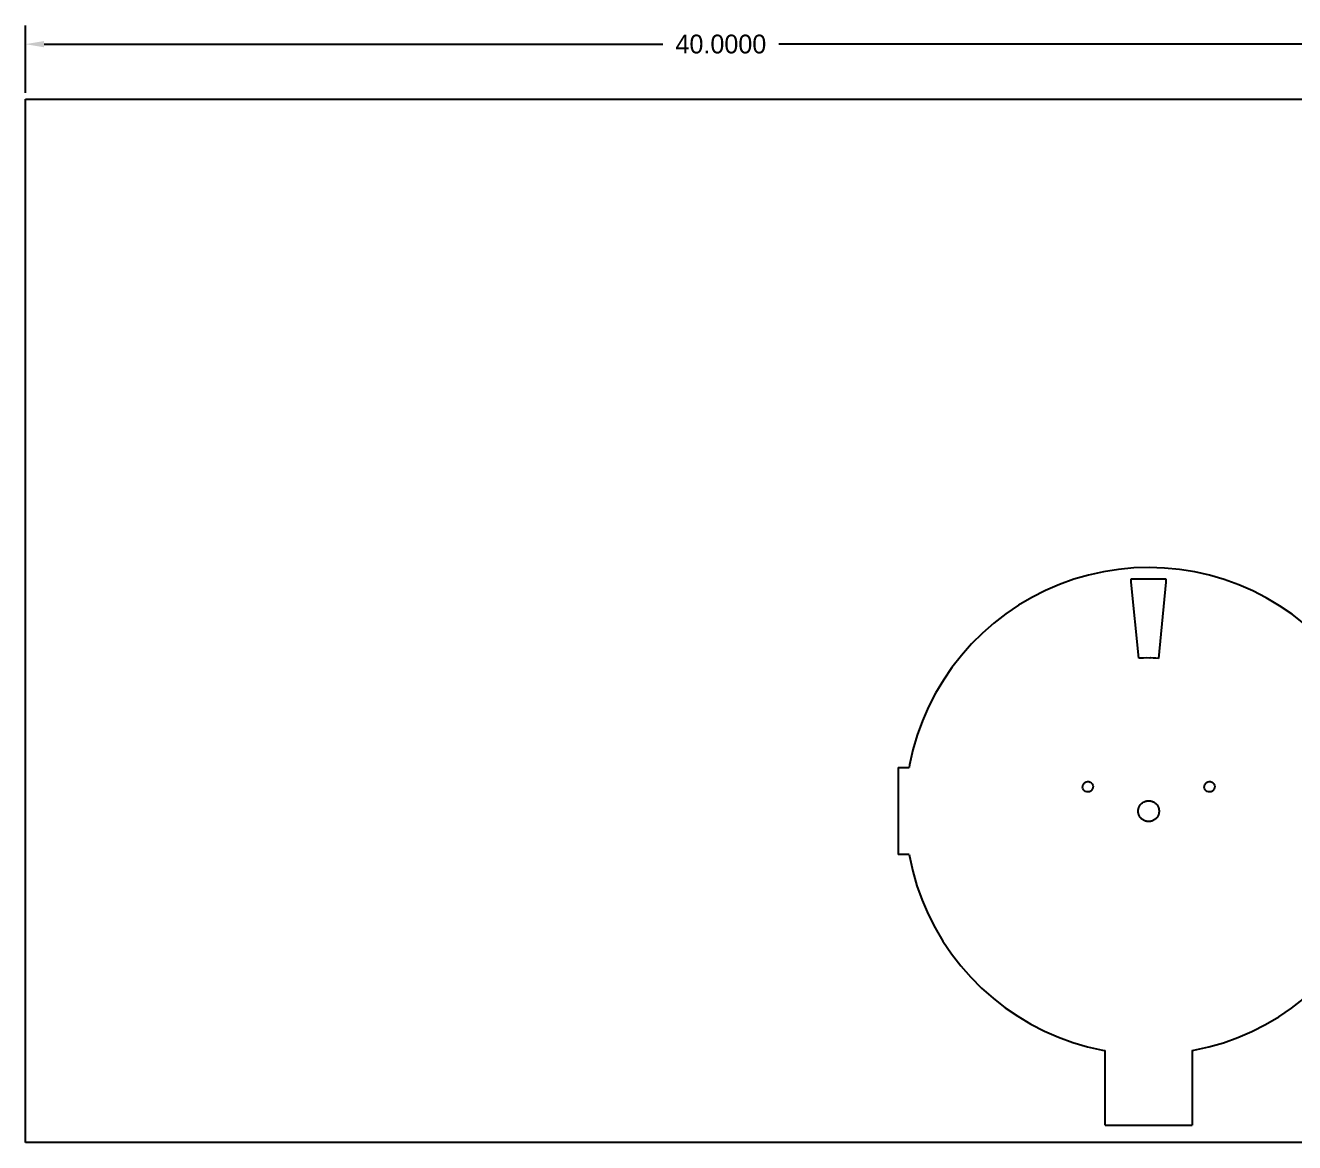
# Model space of a CAD drawing. Header units: centimetres. Extents: x -76 to 106, y -8 to 59.
# Drawn here: x -75.62 to -39.12, y -7.66 to 24.46 of the extents above; entities that cross this region are included whole.
import ezdxf

# ---------------------------------------------------------------- set-up
doc = ezdxf.new("R2010")
doc.units = ezdxf.units.CM
doc.layers.get('0').update_dxf_attribs({"linetype": 'CONTINUOUS'})
doc.layers.get('Defpoints').update_dxf_attribs({"linetype": 'CONTINUOUS'})
doc.layers.add('邊界', color=90, linetype='CONTINUOUS')
doc.dimstyles.get("Standard").update_dxf_attribs({"dimscale": 3, "dimtxt": 0.18, "dimasz": 0.18, "dimexe": 0.18, "dimexo": 0.0625, "dimgap": 0.09, "dimtad": 0, "dimtih": 1, "dimtoh": 1, "dimdec": 4, "dimzin": 0, "dimdsep": 46, "dimtxsty": 'STANDARD', "dimcen": 0.09, "dimadec": 0, "dimazin": 0, "dimtfac": 1, "dimtdec": 4, "dimtofl": 0, "dimtmove": 0, "dimatfit": 3, "dimfxl": 1, "dimtolj": 1, "dimtzin": 0, "dimarcsym": 0})

# ---------------------------------------------------------------- blocks, each defined once
blk = doc.blocks.new('*D14')
at = {"color": 0, "lineweight": -2, "transparency": 16777216}
for p, q in [((-75.617, 22.525), (-75.617, 24.461)), ((-35.617, 22.525), (-35.617, 24.461)), ((-75.077, 23.921), (-57.282, 23.921)), ((-36.157, 23.921), (-53.952, 23.921))]:
    blk.add_line(p, q, dxfattribs=at)
at = {"color": 0, "transparency": 16777216}
for points in [[(-75.077, 24.011), (-75.077, 23.831), (-75.617, 23.921)], [(-36.157, 24.011), (-36.157, 23.831), (-35.617, 23.921)]]:
    blk.add_solid(points, dxfattribs=at)
at = {"layer": 'Defpoints', "color": 0, "transparency": 16777216}
for p in [(-35.617, 23.921), (-75.617, 22.337), (-35.617, 22.337)]:
    blk.add_point(p, dxfattribs=at)
at = {"color": 0, "transparency": 16777216, "insert": (-55.617, 23.921), "char_height": 0.54, "attachment_point": 5}
blk.add_mtext('\\A1;40.0000', dxfattribs=at)

msp = doc.modelspace()

# ---------------------------------------------------------------- linework, layer by layer
for p, q in [((-44.18048, 8.81883), (-44.61495, 8.75087)), ((-43.7426, 8.85937), (-44.18048, 8.81883)), ((-43.30305, 8.87234), (-43.7426, 8.85937)), ((-42.86354, 8.85768), (-43.30305, 8.87234)), ((-42.42582, 8.81545), (-42.86354, 8.85768)), ((-41.99162, 8.74582), (-42.42582, 8.81545)), ((-45.46682, 8.5339), (-45.88086, 8.38574)), ((-45.04429, 8.65577), (-45.46682, 8.5339)), ((-44.61495, 8.75087), (-45.04429, 8.65577)), ((-43.81429, 8.4558), (-43.81429, 8.54871)), ((-43.81429, 8.54871), (-42.81912, 8.54871)), ((-43.59828, 6.26252), (-43.81429, 8.4558)), ((-42.81912, 8.45389), (-43.03508, 6.26108)), ((-42.81912, 8.54871), (-42.81912, 8.45389)), ((-41.56264, 8.64906), (-41.99162, 8.74582)), ((-41.14059, 8.52556), (-41.56264, 8.64906)), ((-40.72713, 8.37581), (-41.14059, 8.52556)), ((-46.28478, 8.21187), (-46.67698, 8.01298)), ((-45.88086, 8.38574), (-46.28478, 8.21187)), ((-40.32388, 8.20038), (-40.72713, 8.37581)), ((-39.93244, 7.99999), (-40.32388, 8.20038)), ((-47.05593, 7.78986), (-47.42011, 7.54338)), ((-46.67698, 8.01298), (-47.05593, 7.78986)), ((-39.55436, 7.77541), (-39.93244, 7.99999)), ((-39.19113, 7.52753), (-39.55436, 7.77541)), ((-47.42011, 7.54338), (-47.7681, 7.27453)), ((-38.84418, 7.25734), (-39.19113, 7.52753)), ((-48.09852, 6.98435), (-48.41007, 6.674)), ((-47.7681, 7.27453), (-48.09852, 6.98435)), ((-48.41007, 6.674), (-48.70152, 6.3447)), ((-48.70152, 6.3447), (-48.97171, 5.99775)), ((-43.53735, 6.26734), (-43.59828, 6.26252)), ((-43.4596, 6.26863), (-43.53735, 6.26734)), ((-43.38192, 6.27205), (-43.4596, 6.26863)), ((-43.27788, 6.27009), (-43.38192, 6.27205)), ((-43.26097, 6.27191), (-43.27788, 6.27009)), ((-43.1833, 6.26831), (-43.26097, 6.27191)), ((-43.10555, 6.26685), (-43.1833, 6.26831)), ((-43.03508, 6.26108), (-43.10555, 6.26685)), ((-48.97171, 5.99775), (-49.21959, 5.63451)), ((-49.21959, 5.63451), (-49.44417, 5.25643)), ((-49.44417, 5.25643), (-49.64457, 4.865)), ((-49.64457, 4.865), (-49.81999, 4.46175)), ((-49.81999, 4.46175), (-49.96975, 4.04829)), ((-49.96975, 4.04829), (-50.09325, 3.62623)), ((-50.09325, 3.62623), (-50.19, 3.19726)), ((-50.51674, 3.12235), (-50.20201, 3.12235)), ((-50.51674, 3.12235), (-50.51674, 0.62235)), ((-50.19, 3.19726), (-50.20201, 3.12235)), ((-45.21493, 2.557), (-45.21285, 2.5961)), ((-45.20682, 2.51869), (-45.21493, 2.557)), ((-45.21285, 2.5961), (-45.20072, 2.63333)), ((-45.20072, 2.63333), (-45.17937, 2.66615)), ((-45.17937, 2.66615), (-45.15025, 2.69233)), ((-45.15025, 2.69233), (-45.11534, 2.71008)), ((-45.11534, 2.71008), (-45.07703, 2.7182)), ((-45.07703, 2.7182), (-45.03793, 2.71612)), ((-45.03793, 2.71612), (-45.0007, 2.70399)), ((-45.0007, 2.70399), (-44.96787, 2.68263)), ((-44.96787, 2.68263), (-44.9417, 2.65351)), ((-44.9417, 2.65351), (-44.92395, 2.61861)), ((-44.92395, 2.61861), (-44.91583, 2.5803)), ((-44.91583, 2.5803), (-44.91791, 2.5412)), ((-41.71493, 2.557), (-41.71285, 2.5961)), ((-41.70682, 2.51869), (-41.71493, 2.557)), ((-41.71285, 2.5961), (-41.70072, 2.63333)), ((-41.70072, 2.63333), (-41.67937, 2.66615)), ((-41.67937, 2.66615), (-41.65025, 2.69233)), ((-41.65025, 2.69233), (-41.61534, 2.71008)), ((-41.61534, 2.71008), (-41.57703, 2.7182)), ((-41.57703, 2.7182), (-41.53793, 2.71612)), ((-41.53793, 2.71612), (-41.5007, 2.70399)), ((-41.5007, 2.70399), (-41.46787, 2.68263)), ((-41.46787, 2.68263), (-41.4417, 2.65351)), ((-41.4417, 2.65351), (-41.42395, 2.61861)), ((-41.42395, 2.61861), (-41.41583, 2.5803)), ((-41.41583, 2.5803), (-41.41791, 2.5412)), ((-45.18907, 2.48378), (-45.20682, 2.51869)), ((-45.16289, 2.45466), (-45.18907, 2.48378)), ((-45.13006, 2.43331), (-45.16289, 2.45466)), ((-45.09283, 2.42118), (-45.13006, 2.43331)), ((-45.05373, 2.4191), (-45.09283, 2.42118)), ((-45.01542, 2.42721), (-45.05373, 2.4191)), ((-44.98052, 2.44496), (-45.01542, 2.42721)), ((-44.9514, 2.47114), (-44.98052, 2.44496)), ((-44.93004, 2.50397), (-44.9514, 2.47114)), ((-44.91791, 2.5412), (-44.93004, 2.50397)), ((-41.68907, 2.48378), (-41.70682, 2.51869)), ((-41.66289, 2.45466), (-41.68907, 2.48378)), ((-41.63006, 2.43331), (-41.66289, 2.45466)), ((-41.59283, 2.42118), (-41.63006, 2.43331)), ((-41.55373, 2.4191), (-41.59283, 2.42118)), ((-41.51542, 2.42721), (-41.55373, 2.4191)), ((-41.48052, 2.44496), (-41.51542, 2.42721)), ((-41.4514, 2.47114), (-41.48052, 2.44496)), ((-41.43004, 2.50397), (-41.4514, 2.47114)), ((-41.41791, 2.5412), (-41.43004, 2.50397)), ((-43.6165, 1.86874), (-43.61591, 1.88757)), ((-43.61591, 1.8499), (-43.6165, 1.86874)), ((-43.61591, 1.88757), (-43.61414, 1.90634)), ((-43.61414, 1.83114), (-43.61591, 1.8499)), ((-43.61414, 1.90634), (-43.61119, 1.92495)), ((-43.61119, 1.81252), (-43.61414, 1.83114)), ((-43.61119, 1.92495), (-43.60708, 1.94334)), ((-43.60708, 1.94334), (-43.60182, 1.96144)), ((-43.60182, 1.96144), (-43.59544, 1.97917)), ((-43.59544, 1.97917), (-43.58795, 1.99647)), ((-43.58795, 1.99647), (-43.5794, 2.01326)), ((-43.5794, 2.01326), (-43.5698, 2.02948)), ((-43.5698, 2.02948), (-43.55921, 2.04507)), ((-43.55921, 2.04507), (-43.54766, 2.05996)), ((-43.54766, 2.05996), (-43.53519, 2.0741)), ((-43.53519, 2.0741), (-43.52187, 2.08743)), ((-43.52187, 2.08743), (-43.50773, 2.09989)), ((-43.50773, 2.09989), (-43.49284, 2.11144)), ((-43.49284, 2.11144), (-43.47725, 2.12204)), ((-43.47725, 2.12204), (-43.46103, 2.13163)), ((-43.46103, 2.13163), (-43.44424, 2.14019)), ((-43.44424, 2.14019), (-43.42694, 2.14767)), ((-43.42694, 2.14767), (-43.40921, 2.15405)), ((-43.40921, 2.15405), (-43.39111, 2.15931)), ((-43.39111, 2.15931), (-43.37272, 2.16342)), ((-43.37272, 2.16342), (-43.3541, 2.16637)), ((-43.3541, 2.16637), (-43.33534, 2.16814)), ((-43.33534, 2.16814), (-43.3165, 2.16874)), ((-43.3165, 2.16874), (-43.29767, 2.16814)), ((-43.29767, 2.16814), (-43.2789, 2.16637)), ((-43.2789, 2.16637), (-43.26029, 2.16342)), ((-43.26029, 2.16342), (-43.2419, 2.15931)), ((-43.2419, 2.15931), (-43.2238, 2.15405)), ((-43.2238, 2.15405), (-43.20607, 2.14767)), ((-43.20607, 2.14767), (-43.18877, 2.14019)), ((-43.18877, 2.14019), (-43.17198, 2.13163)), ((-43.17198, 2.13163), (-43.15576, 2.12204)), ((-43.15576, 2.12204), (-43.14017, 2.11144)), ((-43.14017, 2.11144), (-43.12528, 2.09989)), ((-43.12528, 2.09989), (-43.11114, 2.08743)), ((-43.11114, 2.08743), (-43.09781, 2.0741)), ((-43.09781, 2.0741), (-43.08535, 2.05996)), ((-43.08535, 2.05996), (-43.0738, 2.04507)), ((-43.0738, 2.04507), (-43.06321, 2.02948)), ((-43.06321, 2.02948), (-43.05361, 2.01326)), ((-43.05361, 2.01326), (-43.04506, 1.99647)), ((-43.04506, 1.99647), (-43.03757, 1.97917)), ((-43.03757, 1.97917), (-43.03119, 1.96144)), ((-43.03119, 1.96144), (-43.02593, 1.94334)), ((-43.02593, 1.94334), (-43.02182, 1.92495)), ((-43.02182, 1.92495), (-43.01887, 1.90634)), ((-43.01887, 1.83114), (-43.02182, 1.81252)), ((-43.01887, 1.90634), (-43.0171, 1.88757)), ((-43.0171, 1.8499), (-43.01887, 1.83114)), ((-43.0171, 1.88757), (-43.0165, 1.86874)), ((-43.0165, 1.86874), (-43.0171, 1.8499)), ((-43.60708, 1.79413), (-43.61119, 1.81252)), ((-43.60182, 1.77603), (-43.60708, 1.79413)), ((-43.59544, 1.7583), (-43.60182, 1.77603)), ((-43.58795, 1.741), (-43.59544, 1.7583)), ((-43.5794, 1.72421), (-43.58795, 1.741)), ((-43.5698, 1.70799), (-43.5794, 1.72421)), ((-43.55921, 1.6924), (-43.5698, 1.70799)), ((-43.54766, 1.67751), (-43.55921, 1.6924)), ((-43.53519, 1.66337), (-43.54766, 1.67751)), ((-43.52187, 1.65005), (-43.53519, 1.66337)), ((-43.50773, 1.63758), (-43.52187, 1.65005)), ((-43.49284, 1.62603), (-43.50773, 1.63758)), ((-43.47725, 1.61544), (-43.49284, 1.62603)), ((-43.46103, 1.60584), (-43.47725, 1.61544)), ((-43.44424, 1.59729), (-43.46103, 1.60584)), ((-43.42694, 1.5898), (-43.44424, 1.59729)), ((-43.40921, 1.58342), (-43.42694, 1.5898)), ((-43.39111, 1.57816), (-43.40921, 1.58342)), ((-43.37272, 1.57405), (-43.39111, 1.57816)), ((-43.3541, 1.5711), (-43.37272, 1.57405)), ((-43.33534, 1.56933), (-43.3541, 1.5711)), ((-43.3165, 1.56874), (-43.33534, 1.56933)), ((-43.29767, 1.56933), (-43.3165, 1.56874)), ((-43.2789, 1.5711), (-43.29767, 1.56933)), ((-43.26029, 1.57405), (-43.2789, 1.5711)), ((-43.2419, 1.57816), (-43.26029, 1.57405)), ((-43.2238, 1.58342), (-43.2419, 1.57816)), ((-43.20607, 1.5898), (-43.2238, 1.58342)), ((-43.18877, 1.59729), (-43.20607, 1.5898)), ((-43.17198, 1.60584), (-43.18877, 1.59729)), ((-43.15576, 1.61544), (-43.17198, 1.60584)), ((-43.14017, 1.62603), (-43.15576, 1.61544)), ((-43.12528, 1.63758), (-43.14017, 1.62603)), ((-43.11114, 1.65005), (-43.12528, 1.63758)), ((-43.09781, 1.66337), (-43.11114, 1.65005)), ((-43.08535, 1.67751), (-43.09781, 1.66337)), ((-43.0738, 1.6924), (-43.08535, 1.67751)), ((-43.06321, 1.70799), (-43.0738, 1.6924)), ((-43.05361, 1.72421), (-43.06321, 1.70799)), ((-43.04506, 1.741), (-43.05361, 1.72421)), ((-43.03757, 1.7583), (-43.04506, 1.741)), ((-43.03119, 1.77603), (-43.03757, 1.7583)), ((-43.02593, 1.79413), (-43.03119, 1.77603)), ((-43.02182, 1.81252), (-43.02593, 1.79413)), ((-50.20263, 0.62235), (-50.51674, 0.62235)), ((-50.20263, 0.62235), (-50.19505, 0.57393)), ((-50.19505, 0.57393), (-50.09995, 0.14458)), ((-50.09995, 0.14458), (-49.97808, -0.27794)), ((-49.97808, -0.27794), (-49.82992, -0.69198)), ((-49.82992, -0.69198), (-49.65605, -1.0959)), ((-49.65605, -1.0959), (-49.45716, -1.48811)), ((-49.45716, -1.48811), (-49.23404, -1.86705)), ((-49.23404, -1.86705), (-48.98756, -2.23123)), ((-48.98756, -2.23123), (-48.71871, -2.57922)), ((-48.71871, -2.57922), (-48.42853, -2.90964)), ((-48.42853, -2.90964), (-48.11818, -3.22119)), ((-48.11818, -3.22119), (-47.78888, -3.51264)), ((-47.78888, -3.51264), (-47.44193, -3.78283)), ((-39.21295, -3.79869), (-38.86496, -3.52983)), ((-47.44193, -3.78283), (-47.07869, -4.03071)), ((-39.57713, -4.04516), (-39.21295, -3.79869)), ((-47.07869, -4.03071), (-46.70061, -4.25529)), ((-46.70061, -4.25529), (-46.30918, -4.45569)), ((-40.34828, -4.46717), (-39.95608, -4.26828)), ((-39.95608, -4.26828), (-39.57713, -4.04516)), ((-46.30918, -4.45569), (-45.90593, -4.63111)), ((-45.90593, -4.63111), (-45.49247, -4.78087)), ((-41.16624, -4.7892), (-40.7522, -4.64104)), ((-40.7522, -4.64104), (-40.34828, -4.46717)), ((-45.49247, -4.78087), (-45.07042, -4.90437)), ((-45.07042, -4.90437), (-44.64144, -5.00112)), ((-44.64144, -5.00112), (-44.56653, -5.01314)), ((-44.56653, -7.16275), (-44.56653, -5.01314)), ((-42.06653, -5.01375), (-42.01811, -5.00618)), ((-42.06653, -5.01375), (-42.06653, -7.16275)), ((-42.01811, -5.00618), (-41.58876, -4.91107)), ((-41.58876, -4.91107), (-41.16624, -4.7892)), ((-44.56653, -7.16275), (-42.06653, -7.16275))]:
    msp.add_line(p, q)
at = {"layer": '邊界'}
for p, q in [((-75.61674, 22.33725), (-35.61674, 22.33725)), ((-75.61674, -7.66275), (-75.61674, 22.33725)), ((-35.61674, -7.66275), (-75.61674, -7.66275))]:
    msp.add_line(p, q, dxfattribs=at)

# ---------------------------------------------------------------- dimensions: what is measured, and where the dimension line sits
dim = msp.add_linear_dim(base=(-35.61674, 23.92084), p1=(-75.61674, 22.33725), p2=(-35.61674, 22.33725), dimstyle='STANDARD')
dim.commit()
dim.dimension.update_dxf_attribs({"geometry": '*D14', "text_midpoint": (-55.61674, 23.92084)})

doc.saveas('drawing.dxf')
